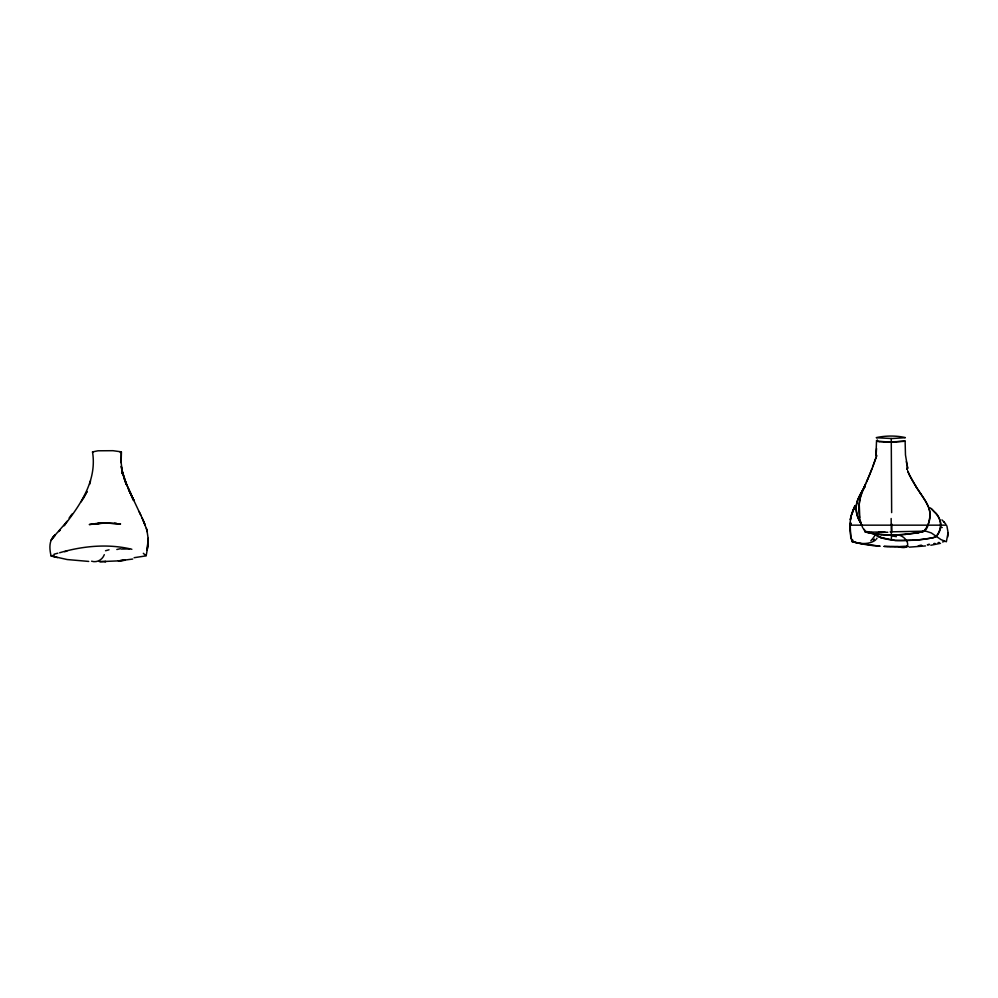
<?xml version="1.0" encoding="UTF-8"?>
<svg xmlns="http://www.w3.org/2000/svg" width="998" height="998" viewBox="0 0 998 998"><rect width="100%" height="100%" fill="white"/><g stroke="black" fill="none" stroke-linecap="round" stroke-linejoin="round"><path stroke-width="1.5" d="M876.568 448.514L875.982 455.238L876.494 441.453M121.182 462.798L121.344 451.857L121.182 462.798L122.542 474.013L121.245 466.316L122.579 473.863L121.893 470.22M905.124 441.278L905.473 454.951L907.718 468.424L906.321 461.675M850.259 526.445L850.733 537.697L852.866 541.178M134.131 557.707L146.045 555.861L143.325 553.304M890.191 531.847L925.77 531.148L931.309 532.932L941.002 539.606L946.354 541.752L948.1 532.658L946.902 526.008M947.701 537.036L948.1 532.658M849.884 523.975L851.119 515.829L855.012 505.774L851.057 516.166M875.97 455.15L876.369 451.695M875.645 540.005C869.009 544.896 859.428 543.997 852.018 541.565A71.507 64.833 0 0 1 850.196 530.711A36.951 33.508 0 0 1 850.134 528.254A28.368 25.723 0 0 1 850.296 525.796L850.396 525.023A33.757 30.614 0 0 1 850.758 523.002A33.545 30.414 0 0 0 850.396 525.023M146.207 555.549L147.941 545.657L148.128 538.309L147.193 550.085L148.215 538.957L146.918 530.113L143.475 521.131M66.928 521.268L64.072 525.796C80.539 504.477 97.193 480.574 92.515 451.907L98.016 450.784L112.986 450.697L121.319 451.844L120.222 452.431M89.608 484.367L90.519 480.861M875.371 459.367L876.768 455.35M875.134 460.053L874.048 463.147M851.593 514.244L852.205 512.448M874.148 462.798L876.581 456.098M873.961 463.371L872.589 467.114M873.949 463.421L872.115 468.361M871.84 469.072L870.356 472.89M871.953 468.811L871.304 470.495M852.142 512.747L853.577 509.042M870.93 471.443L867.112 480.599M858.055 499.15L860.787 493.311M870.181 473.326L869.757 474.362M853.377 509.554L854.775 506.186M869.72 474.462L868.996 476.208M863.183 489.469L864.418 486.625M868.896 476.445L868.559 477.231M868.397 477.618L867.911 478.741M867.437 479.851L867.749 479.115M867.087 480.637L866.763 481.385M864.106 487.286L860.787 496.181A75.312 56.537 0 0 0 860.438 497.416L859.715 500.734A66.654 50.025 0 0 0 859.241 504.302L859.789 517.5M867.362 480.001L866.389 482.209M864.143 487.199L865.69 483.781M858.941 497.091L858.33 498.513A52.694 40.968 0 0 0 856.908 502.568M866.538 481.897L865.466 484.255M864.43 486.55L865.328 484.591M859.091 496.73L863.781 488.359A44.947 34.942 0 0 1 864.804 486.987M877.005 538.172L876.469 539.082M104.303 554.663C102.432 559.766 96.906 562.959 91.591 561.2M860.95 493.024L865.017 486.7M83.271 498.588L87.051 491.565L81.225 501.782M896.354 534.94L911.611 533.618A126.422 94.86 0 0 1 915.715 533.169L923.512 531.572L925.982 528.391A110.504 82.946 0 0 0 927.404 525.746L927.915 524.686A37.849 28.418 0 0 0 929.824 518.661L929.924 517.538A39.533 29.678 0 0 0 929.774 511.924L929.537 510.664A42.215 31.686 0 0 0 927.89 505.524L927.342 504.364A57.522 43.176 0 0 0 926.119 502.144L924.26 499.125M66.192 522.453L53.543 536.912L55.102 535.115M54.304 535.988L54.952 535.302C48.715 540.155 49.413 548.788 51.01 555.661M69.112 518.049L72.081 514.007M905.198 437.71L892.037 438.534L876.444 437.76M53.256 537.086L51.21 540.093L54.952 535.302M53.63 536.699L52.033 538.683M876.406 437.573C885.675 435.627 895.967 435.477 905.223 437.548M921.74 531.759C928.539 530.849 928.527 521.954 929.949 516.727A30.564 22.942 0 0 0 930.024 513.783L929.936 512.797A39.159 29.391 0 0 0 928.414 506.897L925.608 501.32A150.411 112.861 0 0 0 923.362 497.703L920.817 493.898M852.816 540.105L852.018 541.565L854.887 542.288M54.129 555.362L51.073 555.799M944.47 541.415L942.574 541.976M54.054 554.214L57.847 553.204M924.485 531.011L923.225 531.36M923.013 531.423L917.673 532.707A57.585 43.226 0 0 0 920.243 532.134L921.528 531.809M59.606 552.755C82.934 545.956 108.058 543.498 131.861 549.274M940.49 543.324L930.86 545.257M934.939 543.374L933.766 543.636M917.349 532.77L905.136 534.429M132.697 559.055L118.363 560.876L100.311 561.637M903.614 441.39L905.099 440.929L896.528 441.777M929.3 544.484L927.329 544.783M929.537 544.421L927.653 544.696M903.44 441.415L892 441.815M96.195 523.513L89.271 524.561L104.179 522.927L120.571 523.95L106.299 522.952L91.354 524.212L102.357 523.052M921.828 545.395L918.26 545.744M925.508 545.931L909.29 547.141M921.279 545.444L919.27 545.644M97.055 523.439L100.611 523.139M916.763 540.005C921.166 539.631 925.57 539.169 929.899 538.271C942.973 538.084 943.397 518.436 934.44 511.887A94.299 73.041 0 0 0 930.373 507.882M916.526 540.03L912.284 540.305M873.238 533.443L881.072 537.673L895.343 540.454A94.698 73.365 0 0 0 906.359 540.454L917.324 539.918A62.138 48.141 0 0 0 920.543 539.581L925.882 538.833A85.067 65.893 0 0 1 929.288 538.421L935.712 537.049L937.596 534.641A115.756 89.995 0 0 0 938.607 532.57L939.405 530.761A25.461 19.798 0 0 0 940.802 523.576A25.773 20.035 0 0 0 938.307 516.902A36.04 28.019 0 0 0 935.999 513.658L931.483 508.88M911.336 540.355L895.343 540.454A51.746 40.082 0 0 1 883.667 538.346L877.691 536.313L871.79 532.545M907.082 546.455L908.205 546.405L900.458 546.617M906.708 546.467L902.679 546.567M893.297 535.015L896.466 534.94M893.909 534.866L895.53 534.965M884.902 531.959L868.21 532.184M902.304 546.58L901.556 546.592M867.112 532.009L868.51 532.009M901.182 546.605L887.559 546.542M896.316 441.777L895.431 441.79M898.163 546.642C915.241 551.894 906.209 533.144 895.218 535.065M99.276 561.637L105.963 561.575L104.765 561.587M895.194 441.79L893.335 441.802M892.274 535.015C887.397 535.215 875.421 534.466 868.123 532.62M898 546.642L896.129 546.642M893.247 441.802L884.864 441.777M890.84 441.815L889.817 441.815M849.809 525.16L946.503 525.16M895.019 546.654L895.755 546.654M888.657 441.802L889.605 441.802M894.657 546.642L890.59 546.617M887.559 441.802L886.523 441.79M885.563 441.777L876.868 441.216A141.99 2.969 0 0 0 877.329 441.353L877.479 441.39M884.64 441.777L884.003 441.765M883.791 441.765L879.7 441.627M865.004 531.26C864.455 533.019 866.339 531.734 869.819 532.034M890.104 546.605L884.053 546.393M887.185 546.53L884.216 546.405M88.722 561.425L67.153 559.541L51.472 556.011M879.425 441.615L877.679 441.415M880.036 546.156L873.013 545.544M879.65 546.118L878.939 546.068M866.563 531.423L872.14 533.431L881.271 534.629M116.454 523.389L114.508 523.214M878.577 546.043L859.49 543.336M872.327 533.468L870.343 533.082M869.32 532.87L867.324 532.445M866.526 532.271L866.925 532.358M866.701 532.308L867.487 532.483M859.128 543.249L858.417 543.099M93.363 452.319L92.54 451.994M873.013 545.569A110.316 100.025 0 0 1 860.126 543.498L855.598 542.45M858.168 543.037L855.298 542.301M51.322 555.973L57.522 557.608M880.91 537.61L881.671 537.86A43.001 33.433 0 0 0 884.166 538.546M880.76 537.56L879.238 537.049M853.602 541.615L854.425 541.989M871.703 532.421L872.726 533.107M872.215 532.757L873.487 533.618M876.132 533.406L876.843 534.142M941.962 519.883L944.432 522.441M944.046 522.054L945.73 524.012M920.031 492.738L915.653 486.113M920.58 493.548L917.848 489.507M920.119 492.862L920.979 494.135M921.054 494.235L923.923 498.601M860.463 522.278L860.975 523.039M917.611 489.145L916.189 486.962M916.089 486.799L909.365 474.811M862.783 527.855L861.149 523.987M863.956 529.352L864.792 530.874M131.237 494.933L142.327 518.461M129.49 491.465L133.345 499.462L128.443 488.995L133.632 500.198L130.189 492.675M131.362 495.183L129.628 491.665L133.495 499.836M129.902 492.126L131.636 495.757M131.786 496.081L125.324 481.597L123.927 477.618L126.734 485.128L121.806 469.858L125.149 481.198M130.052 492.401L133.769 500.509L131.923 496.405M858.667 519.11L858.093 517.8A40.444 31.449 0 0 1 856.721 513.122M132.048 496.692L125.324 481.597L126.846 485.302M139.109 511.525L140.893 515.38M909.29 474.636L907.706 470.906M861.486 524.499L861.611 524.773A41.866 31.425 0 0 0 861.736 525.048L861.798 525.197M861.736 525.06L861.611 524.773A32.086 24.089 0 0 1 861.499 524.511M907.219 469.596L906.895 468.661M907.145 469.372L906.733 468.187M123.877 477.418L121.856 470.021M146.968 530.437L146.394 528.404M146.806 529.801L147.33 531.922M860.251 520.382L860.301 520.607A33.445 25.1 0 0 0 860.787 522.578M891.925 531.809L891.775 524.886M891.651 512.623L891.264 438.534M116.828 549.499A108.246 4.99 -11.7 0 1 120.184 548.738M64.633 551.707A152.008 1.622 -12.8 0 1 66.841 551.158M129.54 548.875A115.668 10.841 6.8 0 1 121.207 549.037M109.032 549.798A83.807 12.912 -25 0 1 105.526 550.734M860.675 522.64A37.001 28.767 0 0 1 858.692 519.097M856.708 513.047A43.301 33.67 0 0 1 856.184 507.77L856.197 507.495A33.969 26.41 0 0 1 856.883 502.68M850.296 525.796A28.867 26.185 0 0 0 850.134 528.254A38.011 34.468 0 0 0 850.209 530.711M860.326 522.341A40.868 31.662 0 0 1 857.993 499.137M905.136 534.504A107.934 80.988 0 0 1 881.284 534.516M864.792 530.2A11.315 8.495 0 0 1 863.37 528.703M860.688 523.002A93.413 70.097 0 0 1 862.858 489.394M915.777 486.063A142.851 107.185 0 0 1 907.768 471.318M887.783 532.246A39.521 0.724 -1.4 0 1 878.302 532.433M941.301 527.58A140.768 1.659 -4.8 0 1 942.224 527.493M875.109 534.928A120.82 18.388 -25.9 0 1 870.83 540.729M874.56 539.132A58.021 11.826 -5.4 0 1 873.262 540.03M892.1 535.938A108.246 3.406 8.3 0 1 896.391 536.65M891.663 525.809A22.68 1.31 -89.3 0 1 891.638 523.75M891.439 538.646A44.473 0.948 89.9 0 1 891.152 518.498M938.095 542.613A34.581 31.362 0 0 1 939.218 542.463M850.071 526.433A24.289 22.018 0 0 1 850.583 522.827M850.371 519.621L850.745 517.513L850.371 519.621M876.506 440.754L877.454 440.305L876.506 440.754M60.279 529.888L58.782 531.472L60.279 529.888M119.585 560.751L118.363 560.876L125.311 560.202L119.585 560.751M143.7 521.567L142.153 518.062L145.147 525.197L143.7 521.567M122.742 473.613L121.768 469.821L122.742 473.613"/></g></svg>
